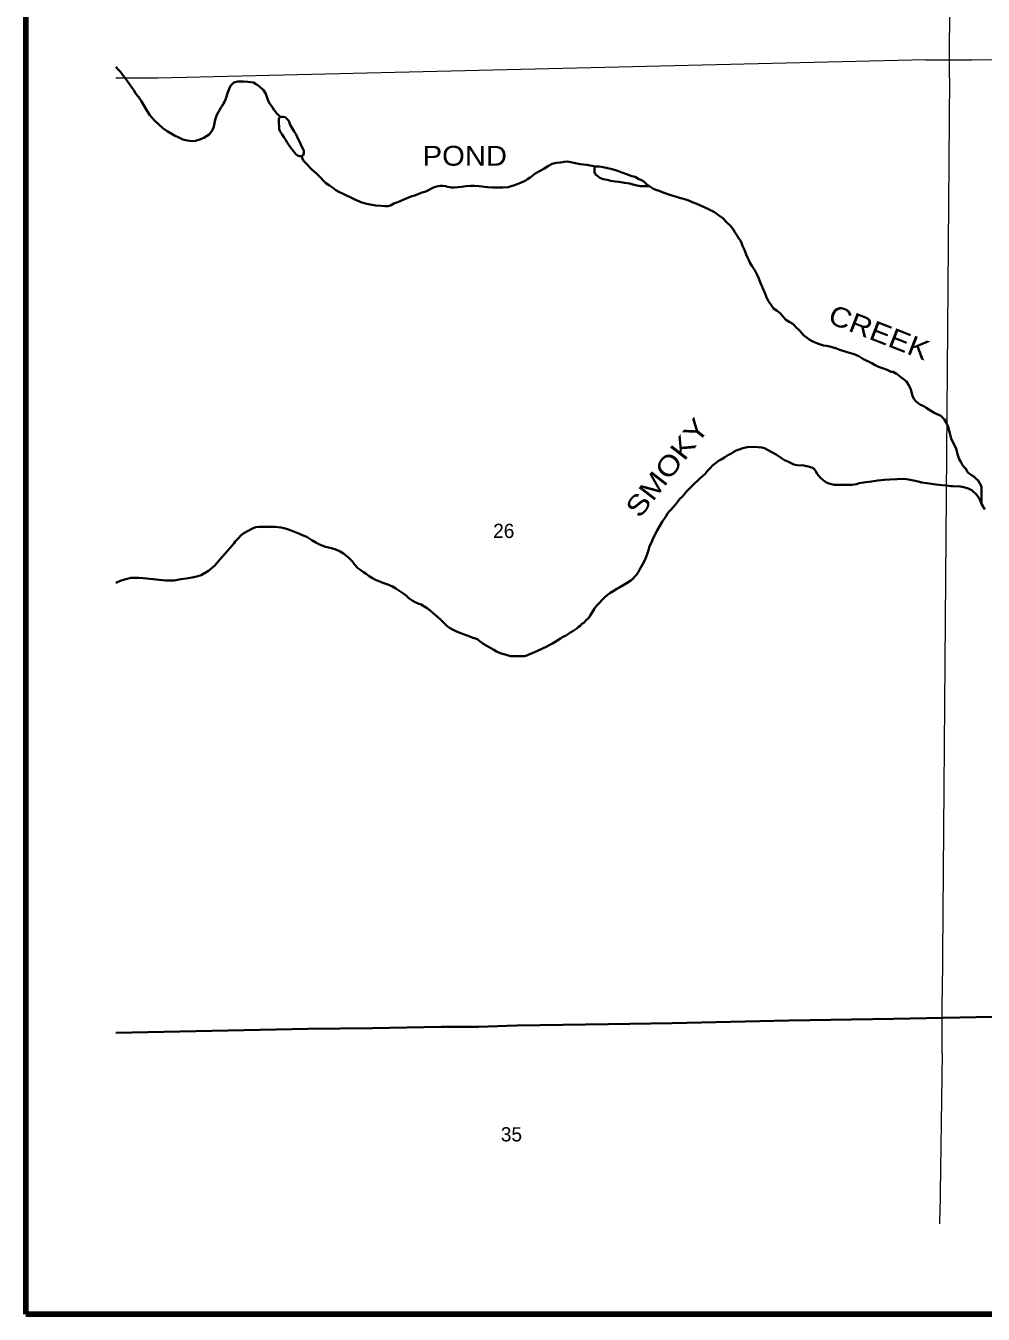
# Model space of a CAD drawing. Extents: x 224.35 to 228.28, y 44.38 to 48.31.
# Drawn here: x 224.35 to 225.355, y 44.426 to 45.777 of the extents above; entities that cross this region are included whole.
import ezdxf
from ezdxf.enums import TextEntityAlignment as Align

# ---------------------------------------------------------------- set-up
doc = ezdxf.new("R2010")
doc.units = 0
doc.header["$LTSCALE"] = 0.0076
for name, color, linetype, lineweight in [('14', 7, 'Continuous', 35), ('15', 7, 'Continuous', 13), ('25', 7, 'Continuous', 35), ('48', 7, 'Continuous', 106)]:
    doc.layers.add(name, color=color, linetype=linetype, lineweight=lineweight)
doc.layers.add('29', color=7, linetype='Continuous')
doc.layers.add('45', color=7, linetype='Continuous')

msp = doc.modelspace()

# ---------------------------------------------------------------- linework, layer by layer
at = {"layer": '14'}
for p, q in [((224.64678, 44.725), (224.445076, 44.720833)), ((224.714394, 44.725568), (224.64678, 44.725))]:
    msp.add_line(p, q, dxfattribs=at)
for points in [[(225.750189, 44.744886), (225.684848, 44.743371), (225.59697, 44.742614), (225.491667, 44.74053), (225.36553, 44.7375), (225.261174, 44.735417), (225.151326, 44.733712), (225.028977, 44.730871)], [(224.714394, 44.725568), (224.786932, 44.727083), (224.825758, 44.727083)], [(224.825758, 44.727083), (224.865909, 44.728409), (224.962121, 44.729924), (225.028977, 44.730871)]]:
    msp.add_lwpolyline(points, dxfattribs=at)
at = {"layer": '15'}
for p, q in [((225.343371, 45.741288), (226.302652, 45.755492)), ((225.295265, 45.741288), (224.489015, 45.722159)), ((225.295265, 45.741288), (225.343371, 45.741288)), ((224.489015, 45.722159), (224.445076, 45.722159)), ((225.320076, 45.722348), (225.3125, 44.758712)), ((225.3125, 44.699053), (225.3125, 44.758712)), ((225.3125, 44.699053), (225.310038, 44.529167)), ((225.310038, 44.520265), (225.310038, 44.529167))]:
    msp.add_line(p, q, dxfattribs=at)
msp.add_lwpolyline([(225.320076, 45.722348), (225.320076, 45.754167), (225.330871, 46.715152)], dxfattribs=at)
at = {"layer": '25'}
msp.add_line((225.353788, 45.292992), (225.353788, 45.275379), dxfattribs=at)
for points in [[(224.457576, 45.718371), (224.454924, 45.72178), (224.452273, 45.725379), (224.449811, 45.728598), (224.447348, 45.73125), (224.445076, 45.733902)], [(224.471591, 45.698485), (224.468561, 45.702462), (224.465909, 45.705682), (224.464015, 45.708712), (224.461742, 45.712311), (224.45928, 45.715909), (224.457576, 45.718371)], [(224.570076, 45.717992), (224.56875, 45.717424), (224.567045, 45.71572), (224.56572, 45.714394), (224.564205, 45.712121), (224.563447, 45.709848), (224.562311, 45.706439), (224.561174, 45.702652), (224.560227, 45.699811), (224.559091, 45.697348)], [(224.607576, 45.693939), (224.605492, 45.69678), (224.603977, 45.700568), (224.602273, 45.705682), (224.599811, 45.709659), (224.595833, 45.713258), (224.592235, 45.715909), (224.589394, 45.717424), (224.583333, 45.718371), (224.578788, 45.718561), (224.573106, 45.718561), (224.570076, 45.717992)], [(224.50303, 45.664205), (224.498864, 45.666477), (224.494318, 45.669508), (224.489583, 45.673864), (224.485417, 45.677652), (224.480492, 45.683333), (224.477462, 45.688258), (224.471591, 45.698485)], [(224.559091, 45.697348), (224.557955, 45.695455), (224.556439, 45.693182), (224.555303, 45.691477), (224.553977, 45.689015), (224.552841, 45.686932), (224.551326, 45.68447), (224.549432, 45.679924)], [(224.607576, 45.693939), (224.60947, 45.691667), (224.610606, 45.689394), (224.612121, 45.6875), (224.613636, 45.685417), (224.61553, 45.683144), (224.617424, 45.681439)], [(224.626515, 45.677462), (224.625189, 45.678788), (224.624242, 45.679924), (224.622538, 45.681061), (224.620455, 45.681439), (224.617424, 45.681439), (224.616477, 45.680303), (224.615909, 45.679356), (224.615909, 45.677841)], [(224.50303, 45.664205), (224.506439, 45.662121), (224.511174, 45.659848), (224.515152, 45.657955), (224.519697, 45.656629), (224.524811, 45.655871), (224.528598, 45.656439), (224.533144, 45.657765), (224.537311, 45.659659), (224.542992, 45.663068), (224.546402, 45.667614), (224.547917, 45.671402), (224.548864, 45.676515), (224.549432, 45.679924)], [(224.624811, 45.654735), (224.623106, 45.657765), (224.621402, 45.660227), (224.619508, 45.663068), (224.617614, 45.666098), (224.616477, 45.668561), (224.615909, 45.677841)], [(224.637689, 45.655682), (224.635985, 45.658902), (224.634091, 45.663068), (224.632008, 45.666288), (224.630114, 45.669697), (224.62803, 45.673295), (224.626515, 45.677462)], [(224.624811, 45.654735), (224.626894, 45.651515), (224.629545, 45.647727), (224.631629, 45.645076), (224.633712, 45.642614), (224.635795, 45.641098), (224.637689, 45.640152), (224.639773, 45.640152), (224.641098, 45.640909), (224.642235, 45.642803), (224.642235, 45.646023), (224.641288, 45.648295), (224.639962, 45.650758), (224.637689, 45.655682)], [(224.642424, 45.635227), (224.640909, 45.6375), (224.639773, 45.640152)], [(224.659091, 45.61875), (224.657008, 45.620833), (224.654735, 45.622727), (224.651705, 45.625189), (224.648485, 45.628409), (224.646023, 45.631061), (224.642424, 45.635227)], [(224.925758, 45.633144), (224.922538, 45.634091), (224.919129, 45.634659), (224.91572, 45.63447), (224.911742, 45.633712), (224.907386, 45.633144), (224.90303, 45.632197), (224.899242, 45.630303), (224.894129, 45.626894)], [(224.925758, 45.633144), (224.932386, 45.632008), (224.939205, 45.631061), (224.948485, 45.629356)], [(224.976136, 45.623106), (224.972727, 45.624432), (224.969508, 45.625568), (224.965909, 45.626515), (224.961174, 45.627652), (224.956629, 45.628598), (224.952273, 45.629356), (224.948485, 45.629356), (224.947538, 45.628409), (224.947348, 45.625947), (224.947538, 45.623485), (224.948485, 45.621212), (224.950758, 45.619318), (224.95303, 45.617614), (224.956629, 45.616288), (224.960606, 45.615341), (224.964583, 45.614394), (224.968939, 45.613826), (224.973295, 45.613258)], [(224.682765, 45.601136), (224.679167, 45.602841), (224.675947, 45.604735), (224.672538, 45.607386), (224.669129, 45.609659), (224.66553, 45.611932), (224.663258, 45.614015), (224.659091, 45.61875)], [(224.885038, 45.62197), (224.882576, 45.620076), (224.879735, 45.617992), (224.877083, 45.616288), (224.874621, 45.614394), (224.872348, 45.613258), (224.869697, 45.612311), (224.866288, 45.610985), (224.863447, 45.609848), (224.860038, 45.608712), (224.856629, 45.607955), (224.851326, 45.607386)], [(224.894129, 45.626894), (224.890341, 45.624811), (224.885038, 45.62197)], [(224.993939, 45.616288), (224.990152, 45.618561), (224.986553, 45.619318), (224.982197, 45.621023), (224.976136, 45.623106)], [(225.017614, 45.602841), (225.015341, 45.603977), (225.011742, 45.605114), (225.008712, 45.60625), (225.005492, 45.608333), (225.001515, 45.611174), (224.999053, 45.613636), (224.996023, 45.61553), (224.993939, 45.616288)], [(224.733333, 45.588447), (224.730492, 45.587879), (224.727462, 45.587879), (224.723485, 45.588258), (224.717614, 45.588636), (224.708333, 45.590341), (224.70322, 45.591856), (224.695833, 45.594886), (224.682765, 45.601136)], [(224.788068, 45.609091), (224.785417, 45.609091), (224.781439, 45.608333), (224.778409, 45.607386), (224.775568, 45.606061), (224.773295, 45.604545), (224.770455, 45.603409), (224.766667, 45.602273), (224.762121, 45.600568), (224.758902, 45.599053), (224.755682, 45.598295), (224.751326, 45.596591)], [(224.800568, 45.607386), (224.797159, 45.607386), (224.793561, 45.608144), (224.791098, 45.608712), (224.788068, 45.609091)], [(224.825947, 45.608902), (224.821402, 45.60928), (224.817424, 45.60928), (224.812689, 45.608712), (224.807955, 45.608144), (224.800568, 45.607386)], [(224.851326, 45.607386), (224.840341, 45.607386), (224.835227, 45.607955), (224.825947, 45.608902)], [(224.973295, 45.613258), (224.978977, 45.612311), (224.98428, 45.611742), (224.990341, 45.610038), (224.995833, 45.608902), (225.004735, 45.608902)], [(225.054924, 45.590152), (225.050947, 45.591667), (225.045265, 45.594129), (225.040909, 45.595644), (225.036742, 45.596591), (225.032386, 45.598106), (225.027462, 45.599432), (225.023485, 45.600947), (225.017614, 45.602841)], [(224.751326, 45.596591), (224.747159, 45.594886), (224.743371, 45.593182), (224.739773, 45.591667), (224.736932, 45.59053), (224.733333, 45.588447)], [(225.094697, 45.560417), (225.092803, 45.563636), (225.089962, 45.567424), (225.086364, 45.570833), (225.082008, 45.575379), (225.077652, 45.578409), (225.073295, 45.581629), (225.067803, 45.58447), (225.0625, 45.586932), (225.054924, 45.590152)], [(225.102841, 45.546212), (225.101705, 45.549242), (225.100568, 45.551894), (225.098864, 45.553788), (225.097348, 45.55625), (225.094697, 45.560417)], [(225.112689, 45.525189), (225.110795, 45.52803), (225.10928, 45.53125), (225.107955, 45.534091), (225.106629, 45.537311), (225.104735, 45.542045), (225.102841, 45.546212)], [(225.121402, 45.508144), (225.119886, 45.511932), (225.117992, 45.515909), (225.116098, 45.520076), (225.112689, 45.525189)], [(225.151894, 45.466477), (225.148106, 45.46875), (225.146023, 45.471212), (225.142803, 45.475189), (225.139015, 45.47803), (225.135417, 45.480492), (225.133144, 45.483523), (225.129924, 45.488258), (225.12822, 45.491288), (225.126326, 45.49697), (225.121402, 45.508144)], [(225.167235, 45.452273), (225.165152, 45.454735), (225.163068, 45.457008), (225.161174, 45.458712), (225.15928, 45.460606), (225.157386, 45.462689), (225.155682, 45.464394), (225.151894, 45.466477)], [(225.204924, 45.437121), (225.201326, 45.438636), (225.197917, 45.439773), (225.194318, 45.44072), (225.190909, 45.441288), (225.187879, 45.441667), (225.184659, 45.442803), (225.181629, 45.443939), (225.17822, 45.445076), (225.175758, 45.446402), (225.172727, 45.448106), (225.170644, 45.449811), (225.167235, 45.452273)], [(225.245455, 45.419318), (225.242045, 45.421212), (225.238636, 45.423295), (225.229167, 45.427652), (225.225, 45.430492), (225.219886, 45.432765), (225.2125, 45.434659), (225.204924, 45.437121)], [(225.260795, 45.414015), (225.258712, 45.414205), (225.256629, 45.415152), (225.254545, 45.416098), (225.250947, 45.417424), (225.245455, 45.419318)], [(225.279356, 45.395455), (225.27803, 45.398674), (225.276705, 45.401136), (225.275, 45.403788), (225.273295, 45.405303), (225.271402, 45.406818), (225.269129, 45.408333), (225.266477, 45.410417), (225.264394, 45.411932), (225.260795, 45.414015)], [(225.295644, 45.376326), (225.292992, 45.37803), (225.289773, 45.379545), (225.2875, 45.380871), (225.284659, 45.383333), (225.282576, 45.385795), (225.281061, 45.389015), (225.279356, 45.395455)], [(225.328598, 45.327841), (225.326894, 45.333523), (225.324621, 45.338068), (225.32178, 45.344318), (225.320265, 45.349811), (225.31875, 45.356439), (225.316477, 45.360985), (225.314583, 45.364583), (225.310795, 45.367992), (225.303977, 45.371023), (225.295644, 45.376326)], [(225.11553, 45.335417), (225.107765, 45.335038), (225.10322, 45.334091), (225.099242, 45.332765), (225.096212, 45.331629), (225.093561, 45.330303), (225.09053, 45.32822), (225.087311, 45.326515)], [(225.138068, 45.327273), (225.133712, 45.329735), (225.129167, 45.332197), (225.125758, 45.333902), (225.122917, 45.334659), (225.11553, 45.335417)], [(225.087311, 45.326515), (225.083902, 45.324242), (225.080492, 45.32197), (225.077652, 45.320644), (225.075568, 45.319129), (225.071212, 45.31572)], [(225.159659, 45.316098), (225.156629, 45.317045), (225.153977, 45.318182), (225.150379, 45.319886), (225.14697, 45.321402), (225.143561, 45.323485), (225.138068, 45.327273)], [(225.339205, 45.308333), (225.338447, 45.310038), (225.337311, 45.312311), (225.335227, 45.314583), (225.333523, 45.317045), (225.332008, 45.319697), (225.330303, 45.322348), (225.328598, 45.327841)], [(225.071212, 45.31572), (225.068561, 45.312689), (225.065909, 45.310227), (225.063447, 45.307197), (225.060606, 45.304356), (225.058144, 45.302273), (225.055682, 45.299811), (225.052841, 45.297348), (225.05, 45.294508)], [(225.193371, 45.29697), (225.190152, 45.298485), (225.1875, 45.300379), (225.18428, 45.30322), (225.18125, 45.307008), (225.179356, 45.310417), (225.177841, 45.3125), (225.175379, 45.313826), (225.17178, 45.314962), (225.167235, 45.31572), (225.159659, 45.316098)], [(225.353788, 45.292992), (225.35303, 45.295076), (225.351705, 45.297538), (225.35, 45.3), (225.347917, 45.301894), (225.345455, 45.304356), (225.343182, 45.305871), (225.339205, 45.308333)], [(225.05, 45.294508), (225.04678, 45.291288), (225.043561, 45.288068), (225.041477, 45.285417), (225.039394, 45.283144), (225.037689, 45.281439), (225.035606, 45.278977), (225.033144, 45.275758), (225.029924, 45.272159)], [(225.225189, 45.297348), (225.222348, 45.296212), (225.217803, 45.295644), (225.202273, 45.295455), (225.198864, 45.295455), (225.193371, 45.29697)], [(225.257386, 45.301326), (225.251705, 45.300947), (225.244697, 45.300189), (225.238258, 45.299053), (225.232386, 45.298485), (225.225189, 45.297348)], [(225.290909, 45.298106), (225.287311, 45.299053), (225.282386, 45.3), (225.277083, 45.301136), (225.272727, 45.301894), (225.257386, 45.301326)], [(225.321402, 45.294318), (225.316667, 45.294697), (225.312311, 45.295265), (225.305682, 45.296023), (225.298864, 45.29697), (225.290909, 45.298106)], [(225.335227, 45.293182), (225.33125, 45.293939), (225.323674, 45.294318), (225.321402, 45.294318)], [(225.357197, 45.269697), (225.355871, 45.27197), (225.353598, 45.275758), (225.352273, 45.279167), (225.350758, 45.281818), (225.348106, 45.285606), (225.345076, 45.288447), (225.343371, 45.289962), (225.339583, 45.291667), (225.335227, 45.293182)], [(225.029924, 45.272159), (225.027841, 45.269697), (225.025379, 45.267235), (225.024053, 45.265341), (225.022159, 45.262311), (225.018371, 45.256818)], [(224.605492, 45.251515), (224.595265, 45.251515), (224.591856, 45.251136), (224.589015, 45.25), (224.583144, 45.24697)], [(224.632576, 45.246212), (224.629167, 45.247727), (224.624242, 45.249432), (224.618371, 45.250758), (224.612121, 45.251515), (224.605492, 45.251515)], [(225.018371, 45.256818), (225.016098, 45.252652), (225.013636, 45.248485), (225.009091, 45.239773)], [(224.583144, 45.24697), (224.579356, 45.244697), (224.576515, 45.242614), (224.573295, 45.239394), (224.570265, 45.235985), (224.569129, 45.23447)], [(224.658902, 45.233144), (224.654924, 45.235038), (224.650568, 45.237689), (224.645265, 45.240909), (224.641477, 45.242424), (224.637689, 45.244318), (224.632576, 45.246212)], [(225.009091, 45.239773), (225.007197, 45.235227), (225.005303, 45.231061), (225.003977, 45.226894), (225.002652, 45.222917)], [(224.542235, 45.205492), (224.548864, 45.210795), (224.554545, 45.217614), (224.560038, 45.223864), (224.569129, 45.23447)], [(224.683902, 45.223485), (224.680492, 45.225568), (224.675758, 45.227652), (224.671212, 45.228977), (224.665152, 45.230682), (224.658902, 45.233144)], [(224.710985, 45.199811), (224.707765, 45.202083), (224.704924, 45.203977), (224.702083, 45.206061), (224.699053, 45.208144), (224.695455, 45.211932), (224.692992, 45.215341), (224.689962, 45.218561), (224.683902, 45.223485)], [(225.002652, 45.222917), (225.001136, 45.218939), (224.999432, 45.215152), (224.997727, 45.212121), (224.995076, 45.207008)], [(224.477652, 45.197348), (224.469318, 45.197917), (224.460606, 45.197917), (224.455303, 45.19678), (224.450379, 45.195076), (224.445076, 45.192614)], [(224.477652, 45.197348), (224.487121, 45.196212), (224.497159, 45.195076), (224.50625, 45.195076), (224.513068, 45.196591)], [(224.513068, 45.196591), (224.51875, 45.197159), (224.525, 45.198295), (224.530114, 45.199432), (224.53447, 45.200947), (224.542235, 45.205492)], [(224.739015, 45.186932), (224.735227, 45.188826), (224.730303, 45.190909), (224.725189, 45.192803), (224.720455, 45.194697), (224.717614, 45.196023), (224.714394, 45.197538), (224.710985, 45.199811)], [(224.995076, 45.207008), (224.99375, 45.204167), (224.991667, 45.201326), (224.989773, 45.199242), (224.9875, 45.19697), (224.985417, 45.195076), (224.981818, 45.192614)], [(224.765341, 45.169886), (224.762879, 45.170833), (224.75928, 45.172538), (224.756061, 45.174242), (224.752652, 45.176515), (224.75, 45.178977), (224.747159, 45.18125), (224.744129, 45.183333), (224.739015, 45.186932)], [(224.966856, 45.183902), (224.963447, 45.181818), (224.960795, 45.179735), (224.957765, 45.177273), (224.955114, 45.174621), (224.95303, 45.172159), (224.949621, 45.168561), (224.947538, 45.16572), (224.945265, 45.1625), (224.942992, 45.158333)], [(224.981818, 45.192614), (224.97822, 45.19053), (224.974053, 45.188258), (224.971023, 45.186364), (224.966856, 45.183902)], [(224.785795, 45.154167), (224.782576, 45.157197), (224.77822, 45.160985), (224.775, 45.163636), (224.771591, 45.166098), (224.768182, 45.168182), (224.765341, 45.169886)], [(224.942992, 45.158333), (224.941288, 45.156061), (224.938826, 45.153598), (224.936174, 45.150947), (224.93428, 45.149621), (224.932386, 45.147727), (224.930682, 45.146591), (224.928788, 45.144886), (224.926705, 45.143371), (224.924811, 45.142045), (224.922727, 45.140909)], [(224.809848, 45.139015), (224.806061, 45.140341), (224.801894, 45.142045), (224.798295, 45.14375), (224.795265, 45.145644), (224.792424, 45.147727), (224.789962, 45.15), (224.785795, 45.154167)], [(224.922727, 45.140909), (224.920265, 45.139394), (224.917045, 45.137311), (224.914015, 45.135985), (224.911553, 45.13428), (224.908902, 45.132576), (224.90625, 45.130871), (224.90322, 45.129167), (224.900568, 45.127652), (224.89678, 45.125758), (224.892803, 45.123864), (224.887689, 45.121591)], [(224.833712, 45.126894), (224.830682, 45.128788), (224.828598, 45.130492), (224.826515, 45.132008), (224.824432, 45.133523), (224.822348, 45.13428), (224.819697, 45.135038), (224.816477, 45.136364), (224.809848, 45.139015)], [(224.863826, 45.115909), (224.85947, 45.115909), (224.856629, 45.116477), (224.853788, 45.117424), (224.848485, 45.119129), (224.844508, 45.120644), (224.841667, 45.122348), (224.833712, 45.126894)], [(224.887689, 45.121591), (224.88428, 45.119886), (224.881439, 45.118561), (224.878409, 45.117424), (224.876515, 45.116667), (224.873674, 45.115909), (224.863826, 45.115909)]]:
    msp.add_lwpolyline(points, dxfattribs=at)
at = {"layer": '48'}
msp.add_lwpolyline([(224.350379, 44.425568), (224.350379, 48.308144), (228.232955, 48.308144), (228.232955, 44.425568)], close=True, dxfattribs=at)

# ---------------------------------------------------------------- texts
at = {"layer": '29', "width": 1.1}
msp.add_text('POND', height=0.02083, dxfattribs=at).set_placement((224.811269, 45.630303), align=Align.CENTER)
at = {"layer": '29'}
for s, rotation, width, p in [('CREEK', 338.664, 1.15, (225.242517, 45.445783)), ('SMOKY', 52.206, 1.2, (225.0319, 45.307253))]:
    msp.add_text(s, height=0.02083, rotation=rotation, dxfattribs=dict(at, width=width)).set_placement(p, align=Align.CENTER)
at = {"layer": '45'}
for s, p in [('26', (224.852178, 45.239773)), ('35', (224.860227, 44.606818))]:
    msp.add_text(s, height=0.01496, dxfattribs=at).set_placement(p, align=Align.CENTER)

doc.saveas('drawing.dxf')
